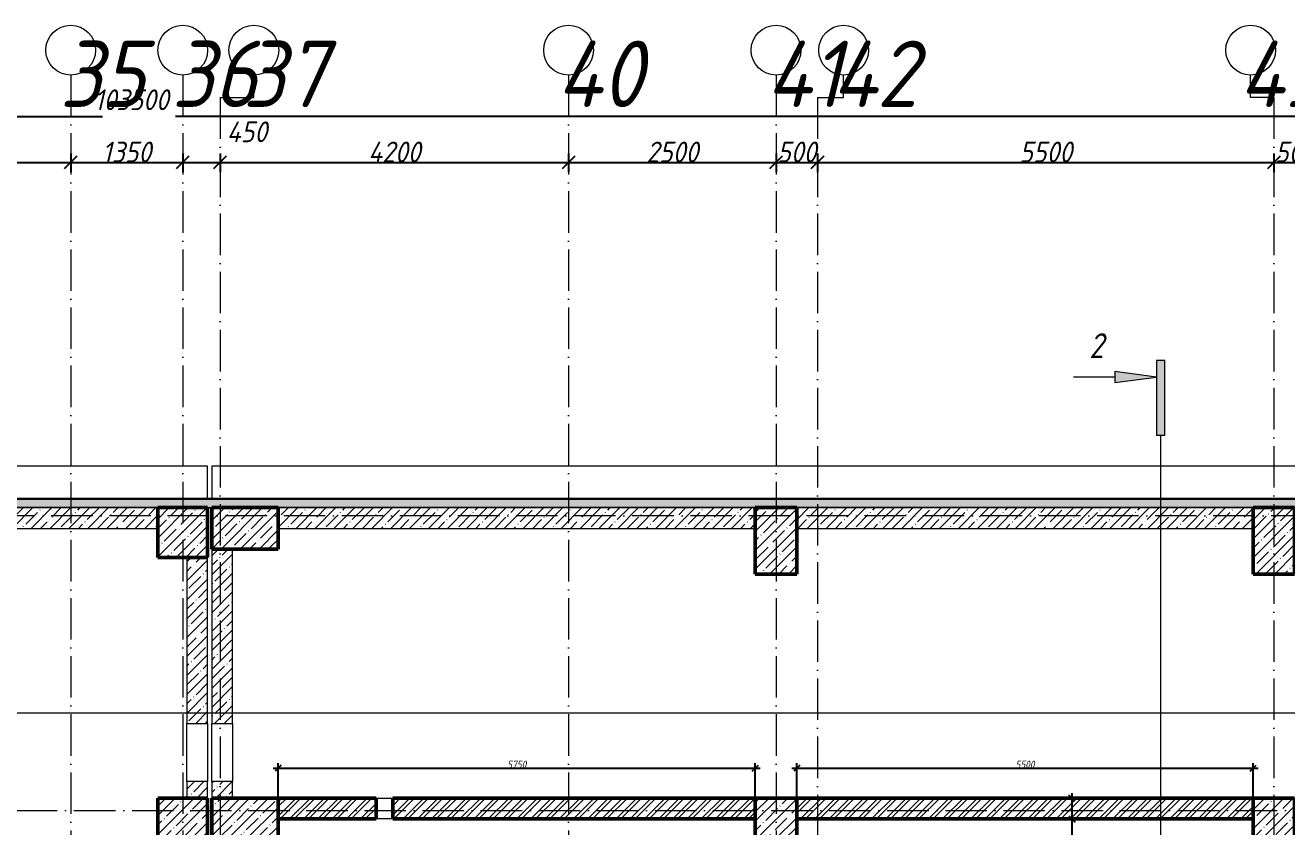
# Model space of a CAD drawing. Header units: millimetres. Extents: x -606178 to 312196, y -19338 to 632709.
# Drawn here: x -552115 to -536912, y 533630 to 543287 of the extents above; entities that cross this region are included whole.
import ezdxf

# ---------------------------------------------------------------- set-up
doc = ezdxf.new("R2010")
doc.units = ezdxf.units.MM
doc.linetypes.add('50_200_ШТРИХ_1Т_ш5_п1_п1_', pattern=[700, 500, -100, 0, -100])
for name, color, linetype, lineweight in [('A-____-____-DIMS', 7, 'Continuous', 9), ('A-FLOR-____-OTLN', 7, 'Continuous', 9), ('A-WALL-____-MCUT', 7, 'Continuous', 13), ('A-WALL-____-MCUT-1', 7, 'Continuous', 9), ('A-WALL-____-MCUT-2', 7, 'Continuous', 50), ('A-WALL-____-MCUT-3', 7, 'Continuous', 9), ('A-WALL-____-OTLN', 7, 'Continuous', 9), ('A-WALL-____-PATT-1', 7, 'Continuous', 9), ('A-WALL-FNSH-MCUT-1', 7, 'Continuous', 9), ('G-____-____-SYMB', 7, 'Continuous', 9), ('S-COLS-____-MCUT', 7, 'Continuous', 50), ('S-COLS-____-OTLN', 7, 'Continuous', 9), ('S-GRID-____-IDEN', 7, 'Continuous', 9), ('S-GRID-____-OTLN', 7, 'Continuous', 9), ('S-GRID-____-OTLN-1', 7, '50_200_ШТРИХ_1Т_ш5_п1_п1_', 9)]:
    doc.layers.add(name, color=color, linetype=linetype, lineweight=lineweight)
for name, color, linetype, lineweight, true_color in [('A-WALL-____-OTLN-1', 7, 'Continuous', 9, 0x800000), ('A-WALL-____-PATT-2', 7, 'Continuous', 9, 0x787878), ('G-____-____-SYMB-1', 9, 'Continuous', 9, 0x808080)]:
    doc.layers.add(name, color=color, linetype=linetype, lineweight=lineweight, true_color=true_color)
doc.styles.add('ISOCPEUR_I', font='isocpeui.ttf', dxfattribs={"width": 0.9, "height": 2.5})
doc.styles.add('ISOCPEUR_I_1', font='isocpeui.ttf', dxfattribs={"width": 0.85, "height": 2.5})
doc.styles.add('ISOCPEUR_I_7', font='isocpeui.ttf', dxfattribs={"width": 0.9, "height": 90})
doc.styles.add('ISOCPEUR_I_9', font='isocpeui.ttf', dxfattribs={"width": 0.9, "height": 250})
doc.dimstyles.new('ISO-1_8_0_9К_СРЕДНИЙ_Кладочные', dxfattribs={"dimscale": 304.8, "dimtxt": 89.638306, "dimasz": 0.246063, "dimexe": 0.19685, "dimexo": 0, "dimgap": 0, "dimtad": 1, "dimdec": 3, "dimrnd": 0.001, "dimdsep": 46, "dimtxsty": 'ISOCPEUR_I_7', "dimblk1": 'OBLIQUE', "dimblk2": 'OBLIQUE', "dimsah": 1, "dimcen": 0.09, "dimdle": 0.19685, "dimazin": 0, "dimtfac": 1, "dimtdec": 4, "dimtix": 1, "dimtmove": 2, "dimatfit": 3, "dimfxl": 1, "dimtvp": 1, "dimtolj": 1, "dimtzin": 0, "dimarcsym": 2})
doc.dimstyles.new('ISO-1_8_0_9К_СРЕДНИЙ_Кладочные_1', dxfattribs={"dimscale": 304.8, "dimtxt": 89.638306, "dimasz": 0.246063, "dimexe": 0.19685, "dimexo": 0, "dimgap": 0, "dimtad": 1, "dimdec": 3, "dimrnd": 0.001, "dimdsep": 46, "dimtxsty": 'ISOCPEUR_I_7', "dimblk1": 'OBLIQUE', "dimblk2": 'OBLIQUE', "dimsah": 1, "dimcen": 0.09, "dimdle": 0.19685, "dimazin": 0, "dimtfac": 1, "dimtdec": 4, "dimtix": 1, "dimtmove": 0, "dimatfit": 3, "dimfxl": 1, "dimtvp": 1, "dimtolj": 1, "dimtzin": 0, "dimarcsym": 2})
doc.dimstyles.new('ISO-2_5_0_9К_БОЛЬШОЙ_ОСИ', dxfattribs={"dimscale": 304.8, "dimtxt": 248.995294, "dimasz": 0.492126, "dimexe": 0.393701, "dimexo": 0, "dimgap": 0, "dimtad": 1, "dimdec": 0, "dimzin": 0, "dimdsep": 46, "dimtxsty": 'ISOCPEUR_I_9', "dimblk1": 'OBLIQUE', "dimblk2": 'OBLIQUE', "dimsah": 1, "dimcen": 0.09, "dimdle": 0.393701, "dimazin": 0, "dimtfac": 1, "dimtdec": 4, "dimtix": 1, "dimtmove": 0, "dimatfit": 3, "dimfxl": 1, "dimtvp": 1, "dimtolj": 1, "dimtzin": 0, "dimarcsym": 2})
doc.dimstyles.new('ISO-2_5_0_9К_БОЛЬШОЙ_ОСИ_1', dxfattribs={"dimscale": 304.8, "dimtxt": 248.995294, "dimasz": 0.492126, "dimexe": 0.393701, "dimexo": 0, "dimgap": 0, "dimtad": 1, "dimdec": 0, "dimzin": 0, "dimdsep": 46, "dimtxsty": 'ISOCPEUR_I_9', "dimblk1": 'OBLIQUE', "dimblk2": 'OBLIQUE', "dimsah": 1, "dimcen": 0.09, "dimdle": 0.393701, "dimazin": 0, "dimtfac": 1, "dimtdec": 4, "dimtix": 1, "dimtmove": 1, "dimatfit": 3, "dimfxl": 1, "dimtvp": 1, "dimtolj": 1, "dimtzin": 0, "dimarcsym": 2})
doc.dimstyles.new('ISO-2_5_0_9К_БОЛЬШОЙ_ОСИ_2', dxfattribs={"dimscale": 304.8, "dimtxt": 248.995294, "dimasz": 0.492126, "dimexe": 0.393701, "dimexo": 0, "dimgap": 0, "dimtad": 1, "dimdec": 0, "dimzin": 0, "dimdsep": 46, "dimtxsty": 'ISOCPEUR_I_9', "dimblk1": 'OBLIQUE', "dimblk2": 'OBLIQUE', "dimsah": 1, "dimcen": 0.09, "dimdle": 0.393701, "dimazin": 0, "dimtfac": 1, "dimtdec": 4, "dimtix": 1, "dimtmove": 2, "dimatfit": 3, "dimfxl": 1, "dimtvp": 1, "dimtolj": 1, "dimtzin": 0, "dimarcsym": 2})
pattern_1 = [(45, (-600067.05, 451794.26), (-114.04925, 114.04925), []), (45, (-599953, 451794.26), (-114.04925, 114.04925), [201.612, -40.322, 3.353, -36.97])]
pattern_2 = [(45, (-600067.05, 451794.26), (-85.53659, 85.53659), []), (45, (-600010.02, 451794.26), (-85.53659, 85.53659), [])]

# ---------------------------------------------------------------- blocks, each defined once
blk = doc.blocks.new('BSC_Колонна _Прямоугольная - 500х800-V3-АР1_Кладочный план подвала в осях 1-64_Ю-ЯЯ')
at = {"layer": 'S-COLS-____-OTLN'}
h = blk.add_hatch(dxfattribs=at)
h.set_pattern_fill('FP_7', color=256, style=0, pattern_type=2)
h.set_pattern_definition([(315, (-85431.04, 50600), (114.04925, 114.04925), []), (315, (-85431.04, 50485.95), (114.04925, 114.04925), [201.613, -40.323, 3.353, -36.97])])
h.paths.add_polyline_path([(-250, 400), (-250, -400), (250, -400), (250, 400)], flags=0)
at = {"layer": 'S-COLS-____-MCUT'}
for p, q in [((250, 400), (-250, 400)), ((-250, 400), (-250, -400)), ((250, -400), (250, 400)), ((-250, -400), (250, -400))]:
    blk.add_line(p, q, dxfattribs=at)
blk = doc.blocks.new('BSC_Колонна _Прямоугольная - 600х600-V80-АР1_Кладочный план подвала в осях 1-64_Ю-ЯЯ')
at = {"layer": 'S-COLS-____-OTLN'}
h = blk.add_hatch(dxfattribs=at)
h.set_pattern_fill('FP_95', color=256, style=0, pattern_type=2)
h.set_pattern_definition([(45, (-49850, -85381.04), (-114.04925, 114.04925), []), (45, (-49735.95, -85381.04), (-114.04925, 114.04925), [201.613, -40.323, 3.353, -36.97])])
h.paths.add_polyline_path([(-300, -300), (300, -300), (300, 300), (-300, 300)], flags=0)
at = {"layer": 'S-COLS-____-MCUT'}
for p, q in [((300, 300), (-300, 300)), ((-300, 300), (-300, -300)), ((300, -300), (300, 300)), ((-300, -300), (300, -300))]:
    blk.add_line(p, q, dxfattribs=at)
blk = doc.blocks.new('BSC_Колонна _Прямоугольная - 500х800-V81-АР1_Кладочный план подвала в осях 1-64_Ю-ЯЯ')
at = {"layer": 'S-COLS-____-OTLN'}
h = blk.add_hatch(dxfattribs=at)
h.set_pattern_fill('FP_96', color=256, style=0, pattern_type=2)
h.set_pattern_definition([(315, (-81931.04, 50600), (114.04925, 114.04925), []), (315, (-81931.04, 50485.95), (114.04925, 114.04925), [201.613, -40.323, 3.353, -36.97])])
h.paths.add_polyline_path([(-250, 400), (-250, -400), (250, -400), (250, 400)], flags=0)
at = {"layer": 'S-COLS-____-MCUT'}
for p, q in [((250, 400), (-250, 400)), ((-250, 400), (-250, -400)), ((250, -400), (250, 400)), ((-250, -400), (250, -400))]:
    blk.add_line(p, q, dxfattribs=at)
blk = doc.blocks.new('BSC_Колонна _Прямоугольная - 500х800-25984400-АР1_Кладочный план подвала в осях 1-64_Ю-ЯЯ')
at = {"layer": 'S-COLS-____-OTLN'}
h = blk.add_hatch(dxfattribs=at)
h.set_pattern_fill('FP_101', color=256, style=0, pattern_type=2)
h.set_pattern_definition([(225, (57000, 85281.04), (114.04925, -114.04925), []), (225, (56885.95, 85281.04), (114.04925, -114.04925), [201.613, -40.323, 3.353, -36.97])])
h.paths.add_polyline_path([(250, 400), (-250, 400), (-250, -400), (250, -400)], flags=0)
at = {"layer": 'S-COLS-____-MCUT'}
for p, q in [((250, 400), (-250, 400)), ((-250, 400), (-250, -400)), ((250, -400), (250, 400)), ((-250, -400), (250, -400))]:
    blk.add_line(p, q, dxfattribs=at)
blk = doc.blocks.new('BSC_Колонна _Прямоугольная - 500х800-V86-АР1_Кладочный план подвала в осях 1-64_Ю-ЯЯ')
at = {"layer": 'S-COLS-____-OTLN'}
h = blk.add_hatch(dxfattribs=at)
h.set_pattern_fill('FP_102', color=256, style=0, pattern_type=2)
h.set_pattern_definition([(225, (63000, 85281.04), (114.04925, -114.04925), []), (225, (62885.95, 85281.04), (114.04925, -114.04925), [201.613, -40.323, 3.353, -36.97])])
h.paths.add_polyline_path([(250, 400), (-250, 400), (-250, -400), (250, -400)], flags=0)
at = {"layer": 'S-COLS-____-MCUT'}
for p, q in [((250, 400), (-250, 400)), ((-250, 400), (-250, -400)), ((250, -400), (250, 400)), ((-250, -400), (250, -400))]:
    blk.add_line(p, q, dxfattribs=at)
blk = doc.blocks.new('BSC_Колонна _Прямоугольная - 600х600-V92-АР1_Кладочный план подвала в осях 1-64_Ю-ЯЯ')
at = {"layer": 'S-COLS-____-OTLN'}
h = blk.add_hatch(dxfattribs=at)
h.set_pattern_fill('FP_108', color=256, style=0, pattern_type=2)
h.set_pattern_definition([(45, (-49850, -81881.04), (-114.04925, 114.04925), []), (45, (-49735.95, -81881.04), (-114.04925, 114.04925), [201.613, -40.323, 3.353, -36.97])])
h.paths.add_polyline_path([(-300, -300), (300, -300), (300, 300), (-300, 300)], flags=0)
at = {"layer": 'S-COLS-____-MCUT'}
for p, q in [((300, 300), (-300, 300)), ((-300, 300), (-300, -300)), ((300, -300), (300, 300)), ((-300, -300), (300, -300))]:
    blk.add_line(p, q, dxfattribs=at)
blk = doc.blocks.new('BSC_Колонна _Прямоугольная - 500х500-V158-АР1_Кладочный план подвала в осях 1-64_Ю-ЯЯ')
at = {"layer": 'S-COLS-____-OTLN'}
h = blk.add_hatch(dxfattribs=at)
h.set_pattern_fill('FP_175', color=256, style=0, pattern_type=2)
h.set_pattern_definition([(45, (-63000, -81931.04), (-114.04925, 114.04925), []), (45, (-62885.95, -81931.04), (-114.04925, 114.04925), [201.613, -40.323, 3.353, -36.97])])
h.paths.add_polyline_path([(-250, -250), (250, -250), (250, 250), (-250, 250)], flags=0)
at = {"layer": 'S-COLS-____-MCUT'}
for p, q in [((250, 250), (-250, 250)), ((-250, 250), (-250, -250)), ((250, -250), (250, 250)), ((-250, -250), (250, -250))]:
    blk.add_line(p, q, dxfattribs=at)
blk = doc.blocks.new('BSC_Колонна _Прямоугольная - 500х500-V159-АР1_Кладочный план подвала в осях 1-64_Ю-ЯЯ')
at = {"layer": 'S-COLS-____-OTLN'}
h = blk.add_hatch(dxfattribs=at)
h.set_pattern_fill('FP_176', color=256, style=0, pattern_type=2)
h.set_pattern_definition([(45, (-57000, -81931.04), (-114.04925, 114.04925), []), (45, (-56885.95, -81931.04), (-114.04925, 114.04925), [201.613, -40.323, 3.353, -36.97])])
h.paths.add_polyline_path([(-250, -250), (250, -250), (250, 250), (-250, 250)], flags=0)
at = {"layer": 'S-COLS-____-MCUT'}
for p, q in [((250, 250), (-250, 250)), ((-250, 250), (-250, -250)), ((250, -250), (250, 250)), ((-250, -250), (250, -250))]:
    blk.add_line(p, q, dxfattribs=at)
blk = doc.blocks.new('Ось сетки - Круг_Ø6_00__ISO-2_5_0_9K_-25732049-АР1_Кладочный план подвала в осях 1-64_Ю-ЯЯ')
at = {"layer": 'S-GRID-____-IDEN'}
blk.add_circle((0, 0), 3, dxfattribs=at)
blk = doc.blocks.new('_Oblique')
at = {"color": 0, "linetype": 'ByBlock', "lineweight": -2}
blk.add_line((-0.5, -0.5), (0.5, 0.5), dxfattribs=at)
blk = doc.blocks.new('*D3761')
at = {"layer": 'A-____-____-DIMS', "color": 0, "lineweight": -2, "transparency": 16777216}
for p, q in [((-553867, 541741), (-553867, 541515)), ((-551567, 541741), (-551567, 541515)), ((-553987, 541635), (-551447, 541635))]:
    blk.add_line(p, q, dxfattribs=at)
at = {"layer": 'Defpoints', "color": 0, "transparency": 16777216}
for p in [(-553867, 541741), (-551567, 541741), (-551567, 541635)]:
    blk.add_point(p, dxfattribs=at)
at = {"layer": 'A-____-____-DIMS', "color": 0, "lineweight": -2, "transparency": 16777216, "xscale": 150, "yscale": 150, "zscale": 150, "rotation": 180}
blk.add_blockref('_Oblique', (-553867, 541635), dxfattribs=at)
at = {"layer": 'A-____-____-DIMS', "color": 0, "lineweight": -2, "transparency": 16777216, "xscale": 150, "yscale": 150, "zscale": 150}
blk.add_blockref('_Oblique', (-551567, 541635), dxfattribs=at)
at = {"layer": 'A-____-____-DIMS', "color": 0, "transparency": 16777216, "insert": (-552717, 541760), "char_height": 250, "width": 758.48, "attachment_point": 5, "style": 'ISOCPEUR_I_9'}
blk.add_mtext('\\A1;2300', dxfattribs=at)
blk = doc.blocks.new('*D3762')
at = {"layer": 'A-____-____-DIMS', "color": 0, "lineweight": -2, "transparency": 16777216}
for p, q in [((-551567, 541741), (-551567, 541515)), ((-550217, 541741), (-550217, 541515)), ((-551687, 541635), (-550097, 541635))]:
    blk.add_line(p, q, dxfattribs=at)
at = {"layer": 'Defpoints', "color": 0, "transparency": 16777216}
for p in [(-551567, 541741), (-550217, 541741), (-550217, 541635)]:
    blk.add_point(p, dxfattribs=at)
at = {"layer": 'A-____-____-DIMS', "color": 0, "lineweight": -2, "transparency": 16777216, "xscale": 150, "yscale": 150, "zscale": 150, "rotation": 180}
blk.add_blockref('_Oblique', (-551567, 541635), dxfattribs=at)
at = {"layer": 'A-____-____-DIMS', "color": 0, "lineweight": -2, "transparency": 16777216, "xscale": 150, "yscale": 150, "zscale": 150}
blk.add_blockref('_Oblique', (-550217, 541635), dxfattribs=at)
at = {"layer": 'A-____-____-DIMS', "color": 0, "transparency": 16777216, "insert": (-550892, 541760), "char_height": 250, "width": 701.02, "attachment_point": 5, "style": 'ISOCPEUR_I_9'}
blk.add_mtext('\\A1;1350', dxfattribs=at)
blk = doc.blocks.new('*D3763')
at = {"layer": 'A-____-____-DIMS', "color": 0, "lineweight": -2, "transparency": 16777216}
for p, q in [((-550217, 541741), (-550217, 541515)), ((-549767, 541741), (-549767, 541515)), ((-550337, 541635), (-549647, 541635))]:
    blk.add_line(p, q, dxfattribs=at)
at = {"layer": 'Defpoints', "color": 0, "transparency": 16777216}
for p in [(-550217, 541741), (-549767, 541741), (-549767, 541635)]:
    blk.add_point(p, dxfattribs=at)
at = {"layer": 'A-____-____-DIMS', "color": 0, "lineweight": -2, "transparency": 16777216, "xscale": 150, "yscale": 150, "zscale": 150, "rotation": 180}
blk.add_blockref('_Oblique', (-550217, 541635), dxfattribs=at)
at = {"layer": 'A-____-____-DIMS', "color": 0, "lineweight": -2, "transparency": 16777216, "xscale": 150, "yscale": 150, "zscale": 150}
blk.add_blockref('_Oblique', (-549767, 541635), dxfattribs=at)
at = {"layer": 'A-____-____-DIMS', "color": 0, "transparency": 16777216, "insert": (-549687, 542128), "char_height": 250, "width": 591.84, "attachment_point": 1, "line_spacing_factor": 1.149209, "style": 'ISOCPEUR_I_9'}
blk.add_mtext('\\A1;450', dxfattribs=at)
blk = doc.blocks.new('*D3764')
at = {"layer": 'A-____-____-DIMS', "color": 0, "lineweight": -2, "transparency": 16777216}
for p, q in [((-549767, 541741), (-549767, 541515)), ((-545567, 541741), (-545567, 541515)), ((-549887, 541635), (-545447, 541635))]:
    blk.add_line(p, q, dxfattribs=at)
at = {"layer": 'Defpoints', "color": 0, "transparency": 16777216}
for p in [(-549767, 541741), (-545567, 541741), (-545567, 541635)]:
    blk.add_point(p, dxfattribs=at)
at = {"layer": 'A-____-____-DIMS', "color": 0, "lineweight": -2, "transparency": 16777216, "xscale": 150, "yscale": 150, "zscale": 150, "rotation": 180}
blk.add_blockref('_Oblique', (-549767, 541635), dxfattribs=at)
at = {"layer": 'A-____-____-DIMS', "color": 0, "lineweight": -2, "transparency": 16777216, "xscale": 150, "yscale": 150, "zscale": 150}
blk.add_blockref('_Oblique', (-545567, 541635), dxfattribs=at)
at = {"layer": 'A-____-____-DIMS', "color": 0, "transparency": 16777216, "insert": (-547667, 541760), "char_height": 250, "width": 781.46, "attachment_point": 5, "style": 'ISOCPEUR_I_9'}
blk.add_mtext('\\A1;4200', dxfattribs=at)
blk = doc.blocks.new('*D3765')
at = {"layer": 'A-____-____-DIMS', "color": 0, "lineweight": -2, "transparency": 16777216}
for p, q in [((-545567, 541741), (-545567, 541515)), ((-543067, 541741), (-543067, 541515)), ((-545687, 541635), (-542947, 541635))]:
    blk.add_line(p, q, dxfattribs=at)
at = {"layer": 'Defpoints', "color": 0, "transparency": 16777216}
for p in [(-545567, 541741), (-543067, 541741), (-543067, 541635)]:
    blk.add_point(p, dxfattribs=at)
at = {"layer": 'A-____-____-DIMS', "color": 0, "lineweight": -2, "transparency": 16777216, "xscale": 150, "yscale": 150, "zscale": 150, "rotation": 180}
blk.add_blockref('_Oblique', (-545567, 541635), dxfattribs=at)
at = {"layer": 'A-____-____-DIMS', "color": 0, "lineweight": -2, "transparency": 16777216, "xscale": 150, "yscale": 150, "zscale": 150}
blk.add_blockref('_Oblique', (-543067, 541635), dxfattribs=at)
at = {"layer": 'A-____-____-DIMS', "color": 0, "transparency": 16777216, "insert": (-544317, 541760), "char_height": 250, "width": 758.48, "attachment_point": 5, "style": 'ISOCPEUR_I_9'}
blk.add_mtext('\\A1;2500', dxfattribs=at)
blk = doc.blocks.new('*D3766')
at = {"layer": 'A-____-____-DIMS', "color": 0, "lineweight": -2, "transparency": 16777216}
for p, q in [((-543067, 541741), (-543067, 541515)), ((-542567, 541741), (-542567, 541515)), ((-543187, 541635), (-542447, 541635))]:
    blk.add_line(p, q, dxfattribs=at)
at = {"layer": 'Defpoints', "color": 0, "transparency": 16777216}
for p in [(-543067, 541741), (-542567, 541741), (-542567, 541635)]:
    blk.add_point(p, dxfattribs=at)
at = {"layer": 'A-____-____-DIMS', "color": 0, "lineweight": -2, "transparency": 16777216, "xscale": 150, "yscale": 150, "zscale": 150, "rotation": 180}
blk.add_blockref('_Oblique', (-543067, 541635), dxfattribs=at)
at = {"layer": 'A-____-____-DIMS', "color": 0, "lineweight": -2, "transparency": 16777216, "xscale": 150, "yscale": 150, "zscale": 150}
blk.add_blockref('_Oblique', (-542567, 541635), dxfattribs=at)
at = {"layer": 'A-____-____-DIMS', "color": 0, "transparency": 16777216, "insert": (-542817, 541760), "char_height": 250, "width": 568.86, "attachment_point": 5, "style": 'ISOCPEUR_I_9'}
blk.add_mtext('\\A1;500', dxfattribs=at)
blk = doc.blocks.new('*D3767')
at = {"layer": 'A-____-____-DIMS', "color": 0, "lineweight": -2, "transparency": 16777216}
for p, q in [((-542567, 541741), (-542567, 541515)), ((-537067, 541741), (-537067, 541515)), ((-542687, 541635), (-536947, 541635))]:
    blk.add_line(p, q, dxfattribs=at)
at = {"layer": 'Defpoints', "color": 0, "transparency": 16777216}
for p in [(-542567, 541741), (-537067, 541741), (-537067, 541635)]:
    blk.add_point(p, dxfattribs=at)
at = {"layer": 'A-____-____-DIMS', "color": 0, "lineweight": -2, "transparency": 16777216, "xscale": 150, "yscale": 150, "zscale": 150, "rotation": 180}
blk.add_blockref('_Oblique', (-542567, 541635), dxfattribs=at)
at = {"layer": 'A-____-____-DIMS', "color": 0, "lineweight": -2, "transparency": 16777216, "xscale": 150, "yscale": 150, "zscale": 150}
blk.add_blockref('_Oblique', (-537067, 541635), dxfattribs=at)
at = {"layer": 'A-____-____-DIMS', "color": 0, "transparency": 16777216, "insert": (-539817, 541760), "char_height": 250, "width": 758.48, "attachment_point": 5, "style": 'ISOCPEUR_I_9'}
blk.add_mtext('\\A1;5500', dxfattribs=at)
blk = doc.blocks.new('*D3768')
at = {"layer": 'A-____-____-DIMS', "color": 0, "lineweight": -2, "transparency": 16777216}
for p, q in [((-537067, 541741), (-537067, 541515)), ((-536567, 541741), (-536567, 541515)), ((-537187, 541635), (-536447, 541635))]:
    blk.add_line(p, q, dxfattribs=at)
at = {"layer": 'Defpoints', "color": 0, "transparency": 16777216}
for p in [(-537067, 541741), (-536567, 541741), (-536567, 541635)]:
    blk.add_point(p, dxfattribs=at)
at = {"layer": 'A-____-____-DIMS', "color": 0, "lineweight": -2, "transparency": 16777216, "xscale": 150, "yscale": 150, "zscale": 150, "rotation": 180}
blk.add_blockref('_Oblique', (-537067, 541635), dxfattribs=at)
at = {"layer": 'A-____-____-DIMS', "color": 0, "lineweight": -2, "transparency": 16777216, "xscale": 150, "yscale": 150, "zscale": 150}
blk.add_blockref('_Oblique', (-536567, 541635), dxfattribs=at)
at = {"layer": 'A-____-____-DIMS', "color": 0, "transparency": 16777216, "insert": (-536817, 541760), "char_height": 250, "width": 568.86, "attachment_point": 5, "style": 'ISOCPEUR_I_9'}
blk.add_mtext('\\A1;500', dxfattribs=at)
blk = doc.blocks.new('*D3780')
at = {"layer": 'A-____-____-DIMS', "color": 0, "lineweight": -2, "transparency": 16777216}
for p, q in [((-602417, 542293), (-602417, 542067)), ((-498917, 542293), (-498917, 542067)), ((-602537, 542187), (-551184, 542187)), ((-498797, 542187), (-550305, 542187))]:
    blk.add_line(p, q, dxfattribs=at)
at = {"layer": 'Defpoints', "color": 0, "transparency": 16777216}
for p in [(-602417, 542293), (-498917, 542293), (-498917, 542187)]:
    blk.add_point(p, dxfattribs=at)
at = {"layer": 'A-____-____-DIMS', "color": 0, "lineweight": -2, "transparency": 16777216, "xscale": 150, "yscale": 150, "zscale": 150, "rotation": 180}
blk.add_blockref('_Oblique', (-602417, 542187), dxfattribs=at)
at = {"layer": 'A-____-____-DIMS', "color": 0, "lineweight": -2, "transparency": 16777216, "xscale": 150, "yscale": 150, "zscale": 150}
blk.add_blockref('_Oblique', (-498917, 542187), dxfattribs=at)
at = {"layer": 'A-____-____-DIMS', "color": 0, "transparency": 16777216, "insert": (-551284, 542514), "char_height": 250, "width": 1080.26, "attachment_point": 1, "line_spacing_factor": 1.149209, "style": 'ISOCPEUR_I_9'}
blk.add_mtext('\\A1;103500', dxfattribs=at)
blk = doc.blocks.new('Разрез - Заголовок разреза-10218885-АР1_Кладочный план подвала в осях 1-64_Ю-ЯЯ')
at = {"layer": 'G-____-____-SYMB'}
for points in [[(0, 0.5), (0, -0.5), (-9, -0.5), (-9, 0.5)], [(-6.34, -5.5), (-7.66, -5.5), (-7, -0.5)]]:
    blk.add_hatch(color=256, dxfattribs=at).paths.add_polyline_path(points, flags=0)
for p, q in [((0, 0.5), (-9, 0.5)), ((-9, 0.5), (-9, -0.5)), ((0, -0.5), (0, 0.5)), ((-9, -0.5), (0, -0.5)), ((-7, -0.5), (-7.66, -5.5)), ((-6.34, -5.5), (-7, -0.5)), ((-7.66, -5.5), (-6.34, -5.5)), ((-7, -5.5), (-7, -10.5))]:
    blk.add_line(p, q, dxfattribs=at)
blk = doc.blocks.new('*D3889')
at = {"layer": 'A-____-____-DIMS', "color": 0, "lineweight": -2, "transparency": 16777216}
for p, q in [((-549067, 533975), (-549067, 534396)), ((-543317, 533975), (-543317, 534396)), ((-549127, 534336), (-543257, 534336))]:
    blk.add_line(p, q, dxfattribs=at)
at = {"layer": 'Defpoints', "color": 0, "transparency": 16777216}
for p in [(-543317, 534336), (-549067, 533975), (-543317, 533975)]:
    blk.add_point(p, dxfattribs=at)
at = {"layer": 'A-____-____-DIMS', "color": 0, "lineweight": -2, "transparency": 16777216, "xscale": 75, "yscale": 75, "zscale": 75, "rotation": 180}
blk.add_blockref('_Oblique', (-549067, 534336), dxfattribs=at)
at = {"layer": 'A-____-____-DIMS', "color": 0, "lineweight": -2, "transparency": 16777216, "xscale": 75, "yscale": 75, "zscale": 75}
blk.add_blockref('_Oblique', (-543317, 534336), dxfattribs=at)
at = {"layer": 'A-____-____-DIMS', "color": 0, "transparency": 16777216, "insert": (-546192, 534381), "char_height": 90, "width": 546.1, "attachment_point": 5, "style": 'ISOCPEUR_I_7'}
blk.add_mtext('\\A1;5750', dxfattribs=at)
blk = doc.blocks.new('*D3890')
at = {"layer": 'A-____-____-DIMS', "color": 0, "lineweight": -2, "transparency": 16777216}
for p, q in [((-542817, 533975), (-542817, 534396)), ((-537317, 533975), (-537317, 534396)), ((-542877, 534336), (-537257, 534336))]:
    blk.add_line(p, q, dxfattribs=at)
at = {"layer": 'Defpoints', "color": 0, "transparency": 16777216}
for p in [(-537317, 534336), (-542817, 533975), (-537317, 533975)]:
    blk.add_point(p, dxfattribs=at)
at = {"layer": 'A-____-____-DIMS', "color": 0, "lineweight": -2, "transparency": 16777216, "xscale": 75, "yscale": 75, "zscale": 75, "rotation": 180}
blk.add_blockref('_Oblique', (-542817, 534336), dxfattribs=at)
at = {"layer": 'A-____-____-DIMS', "color": 0, "lineweight": -2, "transparency": 16777216, "xscale": 75, "yscale": 75, "zscale": 75}
blk.add_blockref('_Oblique', (-537317, 534336), dxfattribs=at)
at = {"layer": 'A-____-____-DIMS', "color": 0, "transparency": 16777216, "insert": (-540067, 534381), "char_height": 90, "width": 546.1, "attachment_point": 5, "style": 'ISOCPEUR_I_7'}
blk.add_mtext('\\A1;5500', dxfattribs=at)
blk = doc.blocks.new('*D3901')
at = {"layer": 'A-____-____-DIMS', "color": 0, "lineweight": -2, "transparency": 16777216}
for p, q in [((-539366, 533975), (-539561, 533975)), ((-539501, 534035), (-539501, 533725)), ((-539366, 533725), (-539561, 533725)), ((-539501, 533725), (-539501, 533477))]:
    blk.add_line(p, q, dxfattribs=at)
at = {"layer": 'Defpoints', "color": 0, "transparency": 16777216}
for p in [(-539366, 533975), (-539501, 533725), (-539366, 533725)]:
    blk.add_point(p, dxfattribs=at)
at = {"layer": 'A-____-____-DIMS', "color": 0, "lineweight": -2, "transparency": 16777216, "xscale": 75, "yscale": 75, "zscale": 75}
for p, rotation in [((-539501, 533975), 90), ((-539501, 533725), 270)]:
    blk.add_blockref('_Oblique', p, dxfattribs=dict(at, rotation=rotation))
at = {"layer": 'A-____-____-DIMS', "color": 0, "transparency": 16777216, "insert": (-539647, 533332), "char_height": 90, "width": 409.58, "attachment_point": 1, "rotation": 90, "line_spacing_factor": 1.149209, "style": 'ISOCPEUR_I_7'}
blk.add_mtext('\\A1;250', dxfattribs=at)

msp = doc.modelspace()

# ---------------------------------------------------------------- hatches: boundary and pattern name
at = {"layer": 'A-WALL-____-PATT-1'}
h = msp.add_hatch(dxfattribs=at)
h.set_pattern_fill('FP_54', color=256, style=0, pattern_type=2)
h.set_pattern_definition([(0, (-600067.05, 451794.26), (120.967, 69.841), [80.645, -161.29]), (120, (-600067.05, 451794.26), (-120.96808, 69.84086), [80.645, -161.29]), (60, (-600067.05, 451794.26), (-8e-05, 139.68186), [0, -161.29, 80.645, 0])])
h.paths.add_polyline_path([(-498815.047, 537477.3011), (-498815.047, 537577.3011), (-574017.047, 537577.3011), (-574017.047, 537477.3011), (-498817.047, 537477.3011)], flags=0)
h.paths.add_polyline_path([(-575617.047, 537477.3011), (-575617.047, 537577.3011), (-602519.047, 537577.3011), (-602519.047, 537477.3011), (-578871.5317, 537477.3011)], flags=0)
h = msp.add_hatch(dxfattribs=at)
h.set_pattern_fill('FP_1', color=256, style=0, pattern_type=2)
h.set_pattern_definition(pattern_1)
h.paths.add_polyline_path([(-550517.047, 537225.3011), (-550517.047, 537475.3011), (-553567.047, 537475.3011), (-553567.047, 537225.3011), (-550592.0622, 537225.3011)], flags=0)
h = msp.add_hatch(dxfattribs=at)
h.set_pattern_fill('FP_1', color=256, style=0, pattern_type=2)
h.set_pattern_definition(pattern_1)
h.paths.add_polyline_path([(-549067.047, 537225.3011), (-543317.047, 537225.3011), (-543317.047, 537475.3011), (-549067.047, 537475.3011)], flags=0)
h = msp.add_hatch(dxfattribs=at)
h.set_pattern_fill('FP_1', color=256, style=0, pattern_type=2)
h.set_pattern_definition(pattern_1)
h.paths.add_polyline_path([(-537317.047, 537225.3011), (-537317.047, 537475.3011), (-542817.047, 537475.3011), (-542817.047, 537225.3011)], flags=0)
h = msp.add_hatch(dxfattribs=at)
h.set_pattern_fill('FP_1', color=256, style=0, pattern_type=2)
h.set_pattern_definition(pattern_1)
h.paths.add_polyline_path([(-549617.047, 533975.3011), (-549617.047, 534175.3011), (-549867.047, 534175.3011), (-549867.047, 533975.3011)], flags=0)
h.paths.add_polyline_path([(-549867.047, 534875.3011), (-549617.047, 534875.3011), (-549617.047, 536975.3011), (-549867.047, 536975.3011)], flags=0)
h = msp.add_hatch(dxfattribs=at)
h.set_pattern_fill('FP_1', color=256, style=0, pattern_type=2)
h.set_pattern_definition(pattern_1)
h.paths.add_polyline_path([(-550167.047, 533975.3011), (-549917.047, 533975.3011), (-549917.047, 534175.3011), (-550167.047, 534175.3011)], flags=0)
h.paths.add_polyline_path([(-549917.047, 534875.3011), (-549917.047, 536875.3011), (-550167.047, 536875.3011), (-550167.047, 534875.3011)], flags=0)
at = {"layer": 'A-WALL-____-PATT-2'}
h = msp.add_hatch(dxfattribs=at)
h.set_pattern_fill('FP_53', color=256, style=0, pattern_type=2)
h.set_pattern_definition(pattern_2)
h.paths.add_polyline_path([(-547057.1285, 533725.3011), (-543317.047, 533725.3011), (-543317.047, 533975.3011), (-547687.047, 533975.3011), (-547687.047, 533725.3011)], flags=0)
h.paths.add_polyline_path([(-547887.047, 533725.3011), (-547887.047, 533975.3011), (-549067.047, 533975.3011), (-549067.047, 533725.3011)], flags=0)
h = msp.add_hatch(dxfattribs=at)
h.set_pattern_fill('FP_53', color=256, style=0, pattern_type=2)
h.set_pattern_definition(pattern_2)
h.paths.add_polyline_path([(-537317.047, 533725.3011), (-537317.047, 533975.3011), (-542817.047, 533975.3011), (-542817.047, 533725.3011)], flags=0)

# ---------------------------------------------------------------- linework, layer by layer
at = {"layer": 'A-FLOR-____-OTLN'}
for p, q in [((-549917.047, 537975.3011), (-603017.047, 537975.3011)), ((-549917.047, 537585.3011), (-549917.047, 537975.3011)), ((-525367.047, 537975.3011), (-549867.047, 537975.3011)), ((-549867.047, 537975.3011), (-549867.047, 537585.3011))]:
    msp.add_line(p, q, dxfattribs=at)
at = {"layer": 'A-WALL-____-MCUT'}
for p, q in [((-498707.047, 537585.3011), (-574017.047, 537585.3011)), ((-574017.047, 537577.3011), (-498715.047, 537577.3011))]:
    msp.add_line(p, q, dxfattribs=at)
at = {"layer": 'A-WALL-____-MCUT-1'}
for p, q in [((-550517.047, 537475.3011), (-553567.047, 537475.3011)), ((-543317.047, 537475.3011), (-549067.047, 537475.3011)), ((-542817.047, 537475.3011), (-537317.047, 537475.3011)), ((-537317.047, 537475.3011), (-542817.047, 537475.3011)), ((-553567.047, 537225.3011), (-550517.047, 537225.3011)), ((-549067.047, 537225.3011), (-543317.047, 537225.3011)), ((-542817.047, 537225.3011), (-537317.047, 537225.3011)), ((-549867.047, 536975.3011), (-549867.047, 534875.3011)), ((-549617.047, 534875.3011), (-549617.047, 536975.3011)), ((-550167.047, 536875.3011), (-550167.047, 534875.3011)), ((-549917.047, 534875.3011), (-549917.047, 536875.3011)), ((-550167.047, 534875.3011), (-549917.047, 534875.3011)), ((-549867.047, 534875.3011), (-549617.047, 534875.3011)), ((-550167.047, 534175.3011), (-550167.047, 533975.3011)), ((-549917.047, 534175.3011), (-550167.047, 534175.3011)), ((-549917.047, 533975.3011), (-549917.047, 534175.3011)), ((-549617.047, 534175.3011), (-549867.047, 534175.3011)), ((-549867.047, 534175.3011), (-549867.047, 533975.3011)), ((-549617.047, 533975.3011), (-549617.047, 534175.3011))]:
    msp.add_line(p, q, dxfattribs=at)
at = {"layer": 'A-WALL-____-MCUT-2'}
for p, q in [((-547887.047, 533975.3011), (-549067.047, 533975.3011)), ((-547887.047, 533725.3011), (-547887.047, 533975.3011)), ((-543317.047, 533975.3011), (-547687.047, 533975.3011)), ((-547687.047, 533975.3011), (-547687.047, 533725.3011)), ((-537317.047, 533975.3011), (-542817.047, 533975.3011)), ((-549067.047, 533725.3011), (-547887.047, 533725.3011)), ((-547687.047, 533725.3011), (-543317.047, 533725.3011)), ((-542817.047, 533725.3011), (-537317.047, 533725.3011))]:
    msp.add_line(p, q, dxfattribs=at)
at = {"layer": 'A-WALL-____-MCUT-3'}
msp.add_line((-574017.047, 537477.3011), (-498815.047, 537477.3011), dxfattribs=at)
at = {"layer": 'A-WALL-____-OTLN'}
for p, q in [((-550167.047, 534175.3011), (-550167.047, 534875.3011)), ((-549917.047, 534875.3011), (-549917.047, 534175.3011)), ((-549867.047, 534175.3011), (-549867.047, 534875.3011)), ((-549617.047, 534875.3011), (-549617.047, 534175.3011))]:
    msp.add_line(p, q, dxfattribs=at)
at = {"layer": 'A-WALL-____-OTLN-1'}
for p, q in [((-547887.047, 533975.3011), (-547687.047, 533975.3011)), ((-547687.047, 533725.3011), (-547887.047, 533725.3011))]:
    msp.add_line(p, q, dxfattribs=at)
at = {"layer": 'A-WALL-FNSH-MCUT-1'}
for p, q in [((-553567.047, 537475.3011), (-550517.047, 537475.3011)), ((-549917.047, 537475.3011), (-549867.047, 537475.3011)), ((-549067.047, 537475.3011), (-543317.047, 537475.3011))]:
    msp.add_line(p, q, dxfattribs=at)
at = {"layer": 'G-____-____-SYMB-1'}
for p, q in [((-538432.7382, 538347.8672), (-538432.7382, 504211.511)), ((-604929.1498, 535003.3117), (-495936.6964, 535003.3117))]:
    msp.add_line(p, q, dxfattribs=at)
at = {"layer": 'S-GRID-____-OTLN'}
for p, q in [((-549359.6916, 542417.6759), (-549359.6916, 542687.1106)), ((-542252.4155, 542417.6759), (-542252.4155, 542687.1106)), ((-537347.2135, 542417.6759), (-537347.2135, 542687.1106)), ((-549767.047, 542417.6759), (-549359.6916, 542417.6759)), ((-542567.047, 542417.6759), (-542252.4155, 542417.6759)), ((-537067.047, 542417.6759), (-537347.2135, 542417.6759))]:
    msp.add_line(p, q, dxfattribs=at)
at = {"layer": 'S-GRID-____-OTLN-1'}
for p, q in [((-551567.047, 542687.1106), (-551567.047, 504685.847)), ((-550217.047, 542687.1106), (-550217.047, 518469.7429)), ((-545567.047, 542687.1106), (-545567.047, 504685.847)), ((-543067.047, 542687.1106), (-543067.047, 504685.847)), ((-549767.047, 542417.6759), (-549767.047, 518469.7429)), ((-542567.047, 542417.6759), (-542567.047, 504850.186)), ((-537067.047, 542417.6759), (-537067.047, 504685.847)), ((-495992.6403, 537375.3011), (-604735.8172, 537375.3011)), ((-604735.8172, 533825.3011), (-495992.6403, 533825.3011))]:
    msp.add_line(p, q, dxfattribs=at)

# ---------------------------------------------------------------- block references
at = {"layer": 'G-____-____-SYMB', "xscale": 99.99999999999993, "yscale": 99.99999999999993, "zscale": 99.99999999999993, "rotation": 269.9999999999996}
msp.add_blockref('Разрез - Заголовок разреза-10218885-АР1_Кладочный план подвала в осях 1-64_Ю-ЯЯ', (-538432.7382, 538347.8672), dxfattribs=at)
at = {"layer": 'S-COLS-____-OTLN'}
for name, p in [('BSC_Колонна _Прямоугольная - 600х600-V80-АР1_Кладочный план подвала в осях 1-64_Ю-ЯЯ', (-550217.047, 537175.3011)), ('BSC_Колонна _Прямоугольная - 600х600-V92-АР1_Кладочный план подвала в осях 1-64_Ю-ЯЯ', (-550217.047, 533675.3011)), ('BSC_Колонна _Прямоугольная - 500х500-V159-АР1_Кладочный план подвала в осях 1-64_Ю-ЯЯ', (-543067.047, 533725.3011)), ('BSC_Колонна _Прямоугольная - 500х500-V158-АР1_Кладочный план подвала в осях 1-64_Ю-ЯЯ', (-537067.047, 533725.3011))]:
    msp.add_blockref(name, p, dxfattribs=at)
for name, p, rotation in [('BSC_Колонна _Прямоугольная - 500х800-V3-АР1_Кладочный план подвала в осях 1-64_Ю-ЯЯ', (-549467.047, 537225.3011), 89.9999999999999), ('BSC_Колонна _Прямоугольная - 500х800-25984400-АР1_Кладочный план подвала в осях 1-64_Ю-ЯЯ', (-543067.047, 537075.3011), 180), ('BSC_Колонна _Прямоугольная - 500х800-V86-АР1_Кладочный план подвала в осях 1-64_Ю-ЯЯ', (-537067.047, 537075.3011), 180), ('BSC_Колонна _Прямоугольная - 500х800-V81-АР1_Кладочный план подвала в осях 1-64_Ю-ЯЯ', (-549467.047, 533725.3011), 89.9999999999999)]:
    msp.add_blockref(name, p, dxfattribs=dict(at, rotation=rotation))
at = {"layer": 'S-GRID-____-IDEN', "xscale": 99.99999999999993, "yscale": 99.99999999999993, "zscale": 99.99999999999993, "rotation": 180}
for p in [(-551567.047, 542987.1106), (-550217.047, 542987.1106), (-549359.6916, 542987.1106), (-545567.047, 542987.1106), (-543067.047, 542987.1106), (-542252.4155, 542987.1106), (-537347.2135, 542987.1106)]:
    msp.add_blockref('Ось сетки - Круг_Ø6_00__ISO-2_5_0_9K_-25732049-АР1_Кладочный план подвала в осях 1-64_Ю-ЯЯ', p, dxfattribs=at)

# ---------------------------------------------------------------- texts
at = {"layer": 'G-____-____-SYMB', "insert": (-539293.3676, 539576.4567), "char_height": 300, "width": 256.54, "attachment_point": 1, "style": 'ISOCPEUR_I_1'}
msp.add_mtext('\\fISOCPEUR|b0|i1|c204|p34|;2', dxfattribs=at)
at = {"layer": 'S-GRID-____-IDEN', "char_height": 800, "attachment_point": 1, "style": 'ISOCPEUR_I'}
for s, insert, width in [('35', (-551701.4186, 543101.0442), 404.0505), ('36', (-550351.4186, 543101.0442), 404.0505), ('37', (-549494.0633, 543101.0442), 404.0505), ('40', (-545710.4186, 543101.0442), 425.696062), ('41', (-543186.5686, 543101.0442), 367.974562), ('42', (-542395.7871, 543101.0442), 425.696062), ('45', (-537490.5851, 543101.0442), 425.696062)]:
    msp.add_mtext(s, dxfattribs=dict(at, insert=insert, width=width))

# ---------------------------------------------------------------- dimensions: what is measured, and where the dimension line sits
at = {"layer": 'A-____-____-DIMS'}
for base, p1, p2, dimstyle, override, picture, middle in [((-498917.047, 542186.9277), (-602417.047, 542292.9937), (-498917.047, 542292.9937), 'ISO-2_5_0_9К_БОЛЬШОЙ_ОСИ_2', {"dimtxt": 400, "dimpost": '<>', "dimfxl": 103500}, '*D3780', (-550744.1967, 542346.875)), ((-549767.047, 541634.7084), (-550217.047, 541740.7745), (-549767.047, 541740.7745), 'ISO-2_5_0_9К_БОЛЬШОЙ_ОСИ_1', {"dimtxt": 400, "dimpost": '<>', "dimfxl": 450}, '*D3763', (-549390.9943, 541794.6557))]:
    dim = msp.add_linear_dim(base=base, p1=p1, p2=p2, dimstyle=dimstyle, override=override, dxfattribs=at)
    dim.commit()
    dim.dimension.update_dxf_attribs({"geometry": picture, "text_midpoint": middle, "dimtype": 160})
for base, p1, p2, dimstyle, override, picture, middle in [((-551567.047, 541634.7084), (-553867.047, 541740.7745), (-551567.047, 541740.7745), 'ISO-2_5_0_9К_БОЛЬШОЙ_ОСИ', {"dimtxt": 400, "dimpost": '<>', "dimfxl": 2300}, '*D3761', (-552717.047, 541759.7084)), ((-550217.047, 541634.7084), (-551567.047, 541740.7745), (-550217.047, 541740.7745), 'ISO-2_5_0_9К_БОЛЬШОЙ_ОСИ', {"dimtxt": 400, "dimpost": '<>', "dimfxl": 1350}, '*D3762', (-550892.047, 541759.7084)), ((-545567.047, 541634.7084), (-549767.047, 541740.7745), (-545567.047, 541740.7745), 'ISO-2_5_0_9К_БОЛЬШОЙ_ОСИ', {"dimtxt": 400, "dimpost": '<>', "dimfxl": 4200}, '*D3764', (-547667.047, 541759.7084)), ((-543067.047, 541634.7084), (-545567.047, 541740.7745), (-543067.047, 541740.7745), 'ISO-2_5_0_9К_БОЛЬШОЙ_ОСИ', {"dimtxt": 400, "dimpost": '<>', "dimfxl": 2500}, '*D3765', (-544317.047, 541759.7084)), ((-542567.047, 541634.7084), (-543067.047, 541740.7745), (-542567.047, 541740.7745), 'ISO-2_5_0_9К_БОЛЬШОЙ_ОСИ', {"dimtxt": 400, "dimpost": '<>', "dimfxl": 500}, '*D3766', (-542817.047, 541759.7084)), ((-537067.047, 541634.7084), (-542567.047, 541740.7745), (-537067.047, 541740.7745), 'ISO-2_5_0_9К_БОЛЬШОЙ_ОСИ', {"dimtxt": 400, "dimpost": '<>', "dimfxl": 5500}, '*D3767', (-539817.047, 541759.7084)), ((-536567.047, 541634.7084), (-537067.047, 541740.7745), (-536567.047, 541740.7745), 'ISO-2_5_0_9К_БОЛЬШОЙ_ОСИ', {"dimtxt": 400, "dimpost": '<>', "dimfxl": 500}, '*D3768', (-536817.047, 541759.7084)), ((-543317.047, 534335.8228), (-549067.047, 533975.3011), (-543317.047, 533975.3011), 'ISO-1_8_0_9К_СРЕДНИЙ_Кладочные', {"dimtxt": 400, "dimpost": '<>', "dimfxl": 5750}, '*D3889', (-546192.047, 534381.4023)), ((-537317.047, 534335.8228), (-542817.047, 533975.3011), (-537317.047, 533975.3011), 'ISO-1_8_0_9К_СРЕДНИЙ_Кладочные', {"dimtxt": 400, "dimpost": '<>', "dimfxl": 5500}, '*D3890', (-540067.047, 534380.8228))]:
    dim = msp.add_linear_dim(base=base, p1=p1, p2=p2, dimstyle=dimstyle, override=override, dxfattribs=at)
    dim.commit()
    dim.dimension.update_dxf_attribs({"geometry": picture, "text_midpoint": middle})
dim = msp.add_linear_dim(base=(-539500.932, 533725.3011), p1=(-539365.7358, 533975.3011), p2=(-539365.7358, 533725.3011), angle=90, dimstyle='ISO-1_8_0_9К_СРЕДНИЙ_Кладочные_1', override={"dimtxt": 400, "dimpost": '<>', "dimfxl": 250}, dxfattribs=at)
dim.commit()
dim.dimension.update_dxf_attribs({"geometry": '*D3901', "text_midpoint": (-539586.9638, 533476.5375), "dimtype": 160, "text_rotation": 90})

doc.saveas('drawing.dxf')
